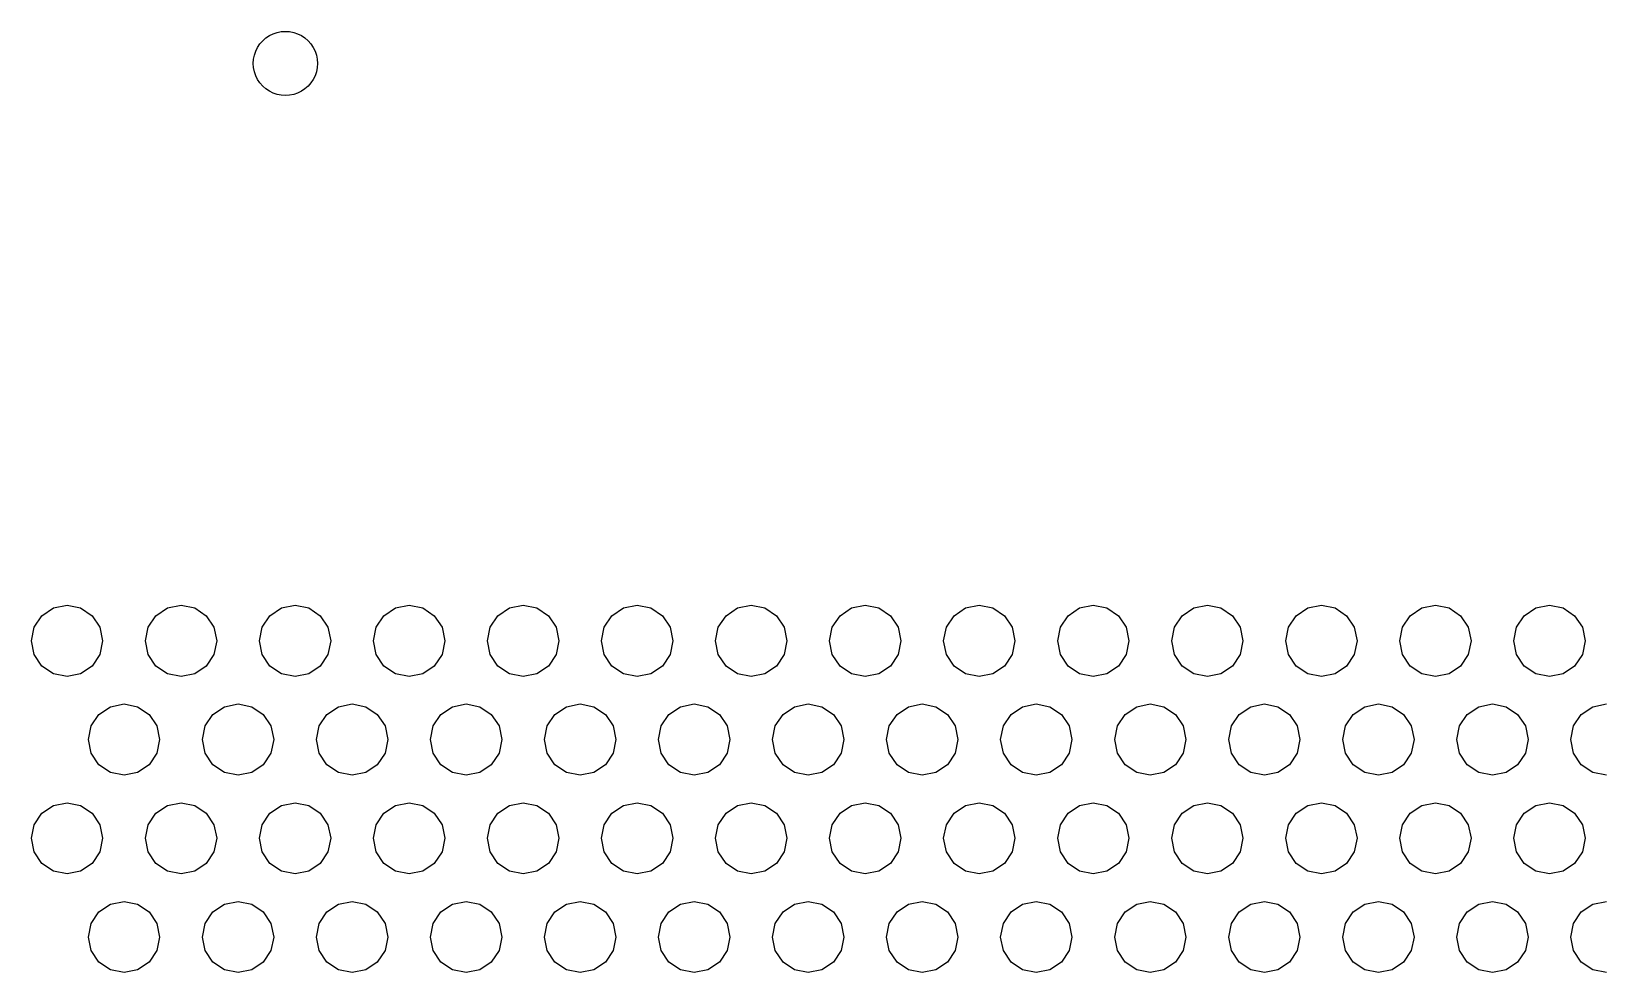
# Model space of a CAD drawing. Header units: metres. Extents: x 0 to 569, y 6 to 314.
# Drawn here: x 200 to 310, y 71.1 to 137.2 of the extents above; entities that cross this region are included whole.
import ezdxf

# ---------------------------------------------------------------- set-up
doc = ezdxf.new("R2010")
doc.units = ezdxf.units.M

msp = doc.modelspace()

# ---------------------------------------------------------------- linework, layer by layer
for p, q in [((216.035, 136.326), (216.229, 136.547)), ((216.229, 136.547), (216.45, 136.741)), ((216.45, 136.741), (216.695, 136.905)), ((216.695, 136.905), (216.959, 137.035)), ((216.959, 137.035), (217.238, 137.129)), ((217.238, 137.129), (217.526, 137.187)), ((217.526, 137.187), (217.82, 137.206)), ((217.82, 137.206), (218.114, 137.187)), ((218.114, 137.187), (218.402, 137.129)), ((218.402, 137.129), (218.681, 137.035)), ((218.681, 137.035), (218.945, 136.905)), ((218.945, 136.905), (219.19, 136.741)), ((219.19, 136.741), (219.411, 136.547)), ((219.411, 136.547), (219.605, 136.326)), ((215.589, 135.25), (215.647, 135.538)), ((215.647, 135.538), (215.741, 135.817)), ((215.741, 135.817), (215.871, 136.081)), ((215.871, 136.081), (216.035, 136.326)), ((219.605, 136.326), (219.769, 136.081)), ((219.769, 136.081), (219.899, 135.817)), ((219.899, 135.817), (219.993, 135.538)), ((219.993, 135.538), (220.051, 135.25)), ((215.57, 134.956), (215.589, 135.25)), ((215.589, 134.662), (215.57, 134.956)), ((215.647, 134.374), (215.589, 134.662)), ((215.741, 134.095), (215.647, 134.374)), ((219.993, 134.374), (219.899, 134.095)), ((220.051, 134.662), (219.993, 134.374)), ((220.051, 135.25), (220.07, 134.956)), ((220.07, 134.956), (220.051, 134.662)), ((215.871, 133.831), (215.741, 134.095)), ((216.035, 133.586), (215.871, 133.831)), ((216.229, 133.365), (216.035, 133.586)), ((216.45, 133.171), (216.229, 133.365)), ((216.695, 133.008), (216.45, 133.171)), ((219.19, 133.171), (218.945, 133.008)), ((219.411, 133.365), (219.19, 133.171)), ((219.605, 133.586), (219.411, 133.365)), ((219.769, 133.831), (219.605, 133.586)), ((219.899, 134.095), (219.769, 133.831)), ((216.959, 132.877), (216.695, 133.008)), ((217.238, 132.783), (216.959, 132.877)), ((217.526, 132.725), (217.238, 132.783)), ((217.82, 132.706), (217.526, 132.725)), ((218.114, 132.725), (217.82, 132.706)), ((218.402, 132.783), (218.114, 132.725)), ((218.681, 132.877), (218.402, 132.783)), ((218.945, 133.008), (218.681, 132.877)), ((201.543, 96.7353), (202.5, 96.9256)), ((202.5, 96.9256), (203.457, 96.7353)), ((209.543, 96.7353), (210.5, 96.9256)), ((210.5, 96.9256), (211.457, 96.7353)), ((217.543, 96.7353), (218.5, 96.9256)), ((218.5, 96.9256), (219.457, 96.7353)), ((225.543, 96.7353), (226.5, 96.9256)), ((226.5, 96.9256), (227.457, 96.7353)), ((233.543, 96.7353), (234.5, 96.9256)), ((234.5, 96.9256), (235.457, 96.7353)), ((241.543, 96.7353), (242.5, 96.9256)), ((242.5, 96.9256), (243.457, 96.7353)), ((249.543, 96.7353), (250.5, 96.9256)), ((250.5, 96.9256), (251.457, 96.7353)), ((257.543, 96.7353), (258.5, 96.9256)), ((258.5, 96.9256), (259.457, 96.7353)), ((265.543, 96.7353), (266.5, 96.9256)), ((266.5, 96.9256), (267.457, 96.7353)), ((273.543, 96.7353), (274.5, 96.9256)), ((274.5, 96.9256), (275.457, 96.7353)), ((281.543, 96.7353), (282.5, 96.9256)), ((282.5, 96.9256), (283.457, 96.7353)), ((289.543, 96.7353), (290.5, 96.9256)), ((290.5, 96.9256), (291.457, 96.7353)), ((297.543, 96.7353), (298.5, 96.9256)), ((298.5, 96.9256), (299.457, 96.7353)), ((305.543, 96.7353), (306.5, 96.9256)), ((306.5, 96.9256), (307.457, 96.7353)), ((200.19, 95.3823), (200.732, 96.1934)), ((200.732, 96.1934), (201.543, 96.7353)), ((203.457, 96.7353), (204.268, 96.1934)), ((204.268, 96.1934), (204.81, 95.3823)), ((208.19, 95.3823), (208.732, 96.1934)), ((208.732, 96.1934), (209.543, 96.7353)), ((211.457, 96.7353), (212.268, 96.1934)), ((212.268, 96.1934), (212.81, 95.3823)), ((216.19, 95.3823), (216.732, 96.1934)), ((216.732, 96.1934), (217.543, 96.7353)), ((219.457, 96.7353), (220.268, 96.1934)), ((220.268, 96.1934), (220.81, 95.3823)), ((224.19, 95.3823), (224.732, 96.1934)), ((224.732, 96.1934), (225.543, 96.7353)), ((227.457, 96.7353), (228.268, 96.1934)), ((228.268, 96.1934), (228.81, 95.3823)), ((232.19, 95.3823), (232.732, 96.1934)), ((232.732, 96.1934), (233.543, 96.7353)), ((235.457, 96.7353), (236.268, 96.1934)), ((236.268, 96.1934), (236.81, 95.3823)), ((240.19, 95.3823), (240.732, 96.1934)), ((240.732, 96.1934), (241.543, 96.7353)), ((243.457, 96.7353), (244.268, 96.1934)), ((244.268, 96.1934), (244.81, 95.3823)), ((248.19, 95.3823), (248.732, 96.1934)), ((248.732, 96.1934), (249.543, 96.7353)), ((251.457, 96.7353), (252.268, 96.1934)), ((252.268, 96.1934), (252.81, 95.3823)), ((256.19, 95.3823), (256.732, 96.1934)), ((256.732, 96.1934), (257.543, 96.7353)), ((259.457, 96.7353), (260.268, 96.1934)), ((260.268, 96.1934), (260.81, 95.3823)), ((264.19, 95.3823), (264.732, 96.1934)), ((264.732, 96.1934), (265.543, 96.7353)), ((267.457, 96.7353), (268.268, 96.1934)), ((268.268, 96.1934), (268.81, 95.3823)), ((272.19, 95.3823), (272.732, 96.1934)), ((272.732, 96.1934), (273.543, 96.7353)), ((275.457, 96.7353), (276.268, 96.1934)), ((276.268, 96.1934), (276.81, 95.3823)), ((280.19, 95.3823), (280.732, 96.1934)), ((280.732, 96.1934), (281.543, 96.7353)), ((283.457, 96.7353), (284.268, 96.1934)), ((284.268, 96.1934), (284.81, 95.3823)), ((288.19, 95.3823), (288.732, 96.1934)), ((288.732, 96.1934), (289.543, 96.7353)), ((291.457, 96.7353), (292.268, 96.1934)), ((292.268, 96.1934), (292.81, 95.3823)), ((296.19, 95.3823), (296.732, 96.1934)), ((296.732, 96.1934), (297.543, 96.7353)), ((299.457, 96.7353), (300.268, 96.1934)), ((300.268, 96.1934), (300.81, 95.3823)), ((304.19, 95.3823), (304.732, 96.1934)), ((304.732, 96.1934), (305.543, 96.7353)), ((307.457, 96.7353), (308.268, 96.1934)), ((308.268, 96.1934), (308.81, 95.3823)), ((200, 94.4256), (200.19, 95.3823)), ((204.81, 95.3823), (205, 94.4256)), ((208, 94.4256), (208.19, 95.3823)), ((212.81, 95.3823), (213, 94.4256)), ((216, 94.4256), (216.19, 95.3823)), ((220.81, 95.3823), (221, 94.4256)), ((224, 94.4256), (224.19, 95.3823)), ((228.81, 95.3823), (229, 94.4256)), ((232, 94.4256), (232.19, 95.3823)), ((236.81, 95.3823), (237, 94.4256)), ((240, 94.4256), (240.19, 95.3823)), ((244.81, 95.3823), (245, 94.4256)), ((248, 94.4256), (248.19, 95.3823)), ((252.81, 95.3823), (253, 94.4256)), ((256, 94.4256), (256.19, 95.3823)), ((260.81, 95.3823), (261, 94.4256)), ((264, 94.4256), (264.19, 95.3823)), ((268.81, 95.3823), (269, 94.4256)), ((272, 94.4256), (272.19, 95.3823)), ((276.81, 95.3823), (277, 94.4256)), ((280, 94.4256), (280.19, 95.3823)), ((284.81, 95.3823), (285, 94.4256)), ((288, 94.4256), (288.19, 95.3823)), ((292.81, 95.3823), (293, 94.4256)), ((296, 94.4256), (296.19, 95.3823)), ((300.81, 95.3823), (301, 94.4256)), ((304, 94.4256), (304.19, 95.3823)), ((308.81, 95.3823), (309, 94.4256)), ((200.19, 93.4689), (200, 94.4256)), ((205, 94.4256), (204.81, 93.4689)), ((208.19, 93.4689), (208, 94.4256)), ((213, 94.4256), (212.81, 93.4689)), ((216.19, 93.4689), (216, 94.4256)), ((221, 94.4256), (220.81, 93.4689)), ((224.19, 93.4689), (224, 94.4256)), ((229, 94.4256), (228.81, 93.4689)), ((232.19, 93.4689), (232, 94.4256)), ((237, 94.4256), (236.81, 93.4689)), ((240.19, 93.4689), (240, 94.4256)), ((245, 94.4256), (244.81, 93.4689)), ((248.19, 93.4689), (248, 94.4256)), ((253, 94.4256), (252.81, 93.4689)), ((256.19, 93.4689), (256, 94.4256)), ((261, 94.4256), (260.81, 93.4689)), ((264.19, 93.4689), (264, 94.4256)), ((269, 94.4256), (268.81, 93.4689)), ((272.19, 93.4689), (272, 94.4256)), ((277, 94.4256), (276.81, 93.4689)), ((280.19, 93.4689), (280, 94.4256)), ((285, 94.4256), (284.81, 93.4689)), ((288.19, 93.4689), (288, 94.4256)), ((293, 94.4256), (292.81, 93.4689)), ((296.19, 93.4689), (296, 94.4256)), ((301, 94.4256), (300.81, 93.4689)), ((304.19, 93.4689), (304, 94.4256)), ((309, 94.4256), (308.81, 93.4689)), ((200.732, 92.6579), (200.19, 93.4689)), ((201.543, 92.1159), (200.732, 92.6579)), ((204.268, 92.6579), (203.457, 92.1159)), ((204.81, 93.4689), (204.268, 92.6579)), ((208.732, 92.6579), (208.19, 93.4689)), ((209.543, 92.1159), (208.732, 92.6579)), ((212.268, 92.6579), (211.457, 92.1159)), ((212.81, 93.4689), (212.268, 92.6579)), ((216.732, 92.6579), (216.19, 93.4689)), ((217.543, 92.1159), (216.732, 92.6579)), ((220.268, 92.6579), (219.457, 92.1159)), ((220.81, 93.4689), (220.268, 92.6579)), ((224.732, 92.6579), (224.19, 93.4689)), ((225.543, 92.1159), (224.732, 92.6579)), ((228.268, 92.6579), (227.457, 92.1159)), ((228.81, 93.4689), (228.268, 92.6579)), ((232.732, 92.6579), (232.19, 93.4689)), ((233.543, 92.1159), (232.732, 92.6579)), ((236.268, 92.6579), (235.457, 92.1159)), ((236.81, 93.4689), (236.268, 92.6579)), ((240.732, 92.6579), (240.19, 93.4689)), ((241.543, 92.1159), (240.732, 92.6579)), ((244.268, 92.6579), (243.457, 92.1159)), ((244.81, 93.4689), (244.268, 92.6579)), ((248.732, 92.6579), (248.19, 93.4689)), ((249.543, 92.1159), (248.732, 92.6579)), ((252.268, 92.6579), (251.457, 92.1159)), ((252.81, 93.4689), (252.268, 92.6579)), ((256.732, 92.6579), (256.19, 93.4689)), ((257.543, 92.1159), (256.732, 92.6579)), ((260.268, 92.6579), (259.457, 92.1159)), ((260.81, 93.4689), (260.268, 92.6579)), ((264.732, 92.6579), (264.19, 93.4689)), ((265.543, 92.1159), (264.732, 92.6579)), ((268.268, 92.6579), (267.457, 92.1159)), ((268.81, 93.4689), (268.268, 92.6579)), ((272.732, 92.6579), (272.19, 93.4689)), ((273.543, 92.1159), (272.732, 92.6579)), ((276.268, 92.6579), (275.457, 92.1159)), ((276.81, 93.4689), (276.268, 92.6579)), ((280.732, 92.6579), (280.19, 93.4689)), ((281.543, 92.1159), (280.732, 92.6579)), ((284.268, 92.6579), (283.457, 92.1159)), ((284.81, 93.4689), (284.268, 92.6579)), ((288.732, 92.6579), (288.19, 93.4689)), ((289.543, 92.1159), (288.732, 92.6579)), ((292.268, 92.6579), (291.457, 92.1159)), ((292.81, 93.4689), (292.268, 92.6579)), ((296.732, 92.6579), (296.19, 93.4689)), ((297.543, 92.1159), (296.732, 92.6579)), ((300.268, 92.6579), (299.457, 92.1159)), ((300.81, 93.4689), (300.268, 92.6579)), ((304.732, 92.6579), (304.19, 93.4689)), ((305.543, 92.1159), (304.732, 92.6579)), ((308.268, 92.6579), (307.457, 92.1159)), ((308.81, 93.4689), (308.268, 92.6579)), ((202.5, 91.9256), (201.543, 92.1159)), ((203.457, 92.1159), (202.5, 91.9256)), ((210.5, 91.9256), (209.543, 92.1159)), ((211.457, 92.1159), (210.5, 91.9256)), ((218.5, 91.9256), (217.543, 92.1159)), ((219.457, 92.1159), (218.5, 91.9256)), ((226.5, 91.9256), (225.543, 92.1159)), ((227.457, 92.1159), (226.5, 91.9256)), ((234.5, 91.9256), (233.543, 92.1159)), ((235.457, 92.1159), (234.5, 91.9256)), ((242.5, 91.9256), (241.543, 92.1159)), ((243.457, 92.1159), (242.5, 91.9256)), ((250.5, 91.9256), (249.543, 92.1159)), ((251.457, 92.1159), (250.5, 91.9256)), ((258.5, 91.9256), (257.543, 92.1159)), ((259.457, 92.1159), (258.5, 91.9256)), ((266.5, 91.9256), (265.543, 92.1159)), ((267.457, 92.1159), (266.5, 91.9256)), ((274.5, 91.9256), (273.543, 92.1159)), ((275.457, 92.1159), (274.5, 91.9256)), ((282.5, 91.9256), (281.543, 92.1159)), ((283.457, 92.1159), (282.5, 91.9256)), ((290.5, 91.9256), (289.543, 92.1159)), ((291.457, 92.1159), (290.5, 91.9256)), ((298.5, 91.9256), (297.543, 92.1159)), ((299.457, 92.1159), (298.5, 91.9256)), ((306.5, 91.9256), (305.543, 92.1159)), ((307.457, 92.1159), (306.5, 91.9256)), ((204.19, 88.4541), (204.732, 89.2652)), ((204.732, 89.2652), (205.543, 89.8071)), ((205.543, 89.8071), (206.5, 89.9974)), ((206.5, 89.9974), (207.457, 89.8071)), ((207.457, 89.8071), (208.268, 89.2652)), ((208.268, 89.2652), (208.81, 88.4541)), ((212.19, 88.4541), (212.732, 89.2652)), ((212.732, 89.2652), (213.543, 89.8071)), ((213.543, 89.8071), (214.5, 89.9974)), ((214.5, 89.9974), (215.457, 89.8071)), ((215.457, 89.8071), (216.268, 89.2652)), ((216.268, 89.2652), (216.81, 88.4541)), ((220.19, 88.4541), (220.732, 89.2652)), ((220.732, 89.2652), (221.543, 89.8071)), ((221.543, 89.8071), (222.5, 89.9974)), ((222.5, 89.9974), (223.457, 89.8071)), ((223.457, 89.8071), (224.268, 89.2652)), ((224.268, 89.2652), (224.81, 88.4541)), ((228.19, 88.4541), (228.732, 89.2652)), ((228.732, 89.2652), (229.543, 89.8071)), ((229.543, 89.8071), (230.5, 89.9974)), ((230.5, 89.9974), (231.457, 89.8071)), ((231.457, 89.8071), (232.268, 89.2652)), ((232.268, 89.2652), (232.81, 88.4541)), ((236.19, 88.4541), (236.732, 89.2652)), ((236.732, 89.2652), (237.543, 89.8071)), ((237.543, 89.8071), (238.5, 89.9974)), ((238.5, 89.9974), (239.457, 89.8071)), ((239.457, 89.8071), (240.268, 89.2652)), ((240.268, 89.2652), (240.81, 88.4541)), ((244.19, 88.4541), (244.732, 89.2652)), ((244.732, 89.2652), (245.543, 89.8071)), ((245.543, 89.8071), (246.5, 89.9974)), ((246.5, 89.9974), (247.457, 89.8071)), ((247.457, 89.8071), (248.268, 89.2652)), ((248.268, 89.2652), (248.81, 88.4541)), ((252.19, 88.4541), (252.732, 89.2652)), ((252.732, 89.2652), (253.543, 89.8071)), ((253.543, 89.8071), (254.5, 89.9974)), ((254.5, 89.9974), (255.457, 89.8071)), ((255.457, 89.8071), (256.268, 89.2652)), ((256.268, 89.2652), (256.81, 88.4541)), ((260.19, 88.4541), (260.732, 89.2652)), ((260.732, 89.2652), (261.543, 89.8071)), ((261.543, 89.8071), (262.5, 89.9974)), ((262.5, 89.9974), (263.457, 89.8071)), ((263.457, 89.8071), (264.268, 89.2652)), ((264.268, 89.2652), (264.81, 88.4541)), ((268.19, 88.4541), (268.732, 89.2652)), ((268.732, 89.2652), (269.543, 89.8071)), ((269.543, 89.8071), (270.5, 89.9974)), ((270.5, 89.9974), (271.457, 89.8071)), ((271.457, 89.8071), (272.268, 89.2652)), ((272.268, 89.2652), (272.81, 88.4541)), ((276.19, 88.4541), (276.732, 89.2652)), ((276.732, 89.2652), (277.543, 89.8071)), ((277.543, 89.8071), (278.5, 89.9974)), ((278.5, 89.9974), (279.457, 89.8071)), ((279.457, 89.8071), (280.268, 89.2652)), ((280.268, 89.2652), (280.81, 88.4541)), ((284.19, 88.4541), (284.732, 89.2652)), ((284.732, 89.2652), (285.543, 89.8071)), ((285.543, 89.8071), (286.5, 89.9974)), ((286.5, 89.9974), (287.457, 89.8071)), ((287.457, 89.8071), (288.268, 89.2652)), ((288.268, 89.2652), (288.81, 88.4541)), ((292.19, 88.4541), (292.732, 89.2652)), ((292.732, 89.2652), (293.543, 89.8071)), ((293.543, 89.8071), (294.5, 89.9974)), ((294.5, 89.9974), (295.457, 89.8071)), ((295.457, 89.8071), (296.268, 89.2652)), ((296.268, 89.2652), (296.81, 88.4541)), ((300.19, 88.4541), (300.732, 89.2652)), ((300.732, 89.2652), (301.543, 89.8071)), ((301.543, 89.8071), (302.5, 89.9974)), ((302.5, 89.9974), (303.457, 89.8071)), ((303.457, 89.8071), (304.268, 89.2652)), ((304.268, 89.2652), (304.81, 88.4541)), ((308.19, 88.4541), (308.732, 89.2652)), ((308.732, 89.2652), (309.543, 89.8071)), ((309.543, 89.8071), (310.5, 89.9974)), ((204, 87.4974), (204.19, 88.4541)), ((208.81, 88.4541), (209, 87.4974)), ((212, 87.4974), (212.19, 88.4541)), ((216.81, 88.4541), (217, 87.4974)), ((220, 87.4974), (220.19, 88.4541)), ((224.81, 88.4541), (225, 87.4974)), ((228, 87.4974), (228.19, 88.4541)), ((232.81, 88.4541), (233, 87.4974)), ((236, 87.4974), (236.19, 88.4541)), ((240.81, 88.4541), (241, 87.4974)), ((244, 87.4974), (244.19, 88.4541)), ((248.81, 88.4541), (249, 87.4974)), ((252, 87.4974), (252.19, 88.4541)), ((256.81, 88.4541), (257, 87.4974)), ((260, 87.4974), (260.19, 88.4541)), ((264.81, 88.4541), (265, 87.4974)), ((268, 87.4974), (268.19, 88.4541)), ((272.81, 88.4541), (273, 87.4974)), ((276, 87.4974), (276.19, 88.4541)), ((280.81, 88.4541), (281, 87.4974)), ((284, 87.4974), (284.19, 88.4541)), ((288.81, 88.4541), (289, 87.4974)), ((292, 87.4974), (292.19, 88.4541)), ((296.81, 88.4541), (297, 87.4974)), ((300, 87.4974), (300.19, 88.4541)), ((304.81, 88.4541), (305, 87.4974)), ((308, 87.4974), (308.19, 88.4541)), ((204.19, 86.5407), (204, 87.4974)), ((209, 87.4974), (208.81, 86.5407)), ((212.19, 86.5407), (212, 87.4974)), ((217, 87.4974), (216.81, 86.5407)), ((220.19, 86.5407), (220, 87.4974)), ((225, 87.4974), (224.81, 86.5407)), ((228.19, 86.5407), (228, 87.4974)), ((233, 87.4974), (232.81, 86.5407)), ((236.19, 86.5407), (236, 87.4974)), ((241, 87.4974), (240.81, 86.5407)), ((244.19, 86.5407), (244, 87.4974)), ((249, 87.4974), (248.81, 86.5407)), ((252.19, 86.5407), (252, 87.4974)), ((257, 87.4974), (256.81, 86.5407)), ((260.19, 86.5407), (260, 87.4974)), ((265, 87.4974), (264.81, 86.5407)), ((268.19, 86.5407), (268, 87.4974)), ((273, 87.4974), (272.81, 86.5407)), ((276.19, 86.5407), (276, 87.4974)), ((281, 87.4974), (280.81, 86.5407)), ((284.19, 86.5407), (284, 87.4974)), ((289, 87.4974), (288.81, 86.5407)), ((292.19, 86.5407), (292, 87.4974)), ((297, 87.4974), (296.81, 86.5407)), ((300.19, 86.5407), (300, 87.4974)), ((305, 87.4974), (304.81, 86.5407)), ((308.19, 86.5407), (308, 87.4974)), ((204.732, 85.7296), (204.19, 86.5407)), ((208.81, 86.5407), (208.268, 85.7296)), ((212.732, 85.7296), (212.19, 86.5407)), ((216.81, 86.5407), (216.268, 85.7296)), ((220.732, 85.7296), (220.19, 86.5407)), ((224.81, 86.5407), (224.268, 85.7296)), ((228.732, 85.7296), (228.19, 86.5407)), ((232.81, 86.5407), (232.268, 85.7296)), ((236.732, 85.7296), (236.19, 86.5407)), ((240.81, 86.5407), (240.268, 85.7296)), ((244.732, 85.7296), (244.19, 86.5407)), ((248.81, 86.5407), (248.268, 85.7296)), ((252.732, 85.7296), (252.19, 86.5407)), ((256.81, 86.5407), (256.268, 85.7296)), ((260.732, 85.7296), (260.19, 86.5407)), ((264.81, 86.5407), (264.268, 85.7296)), ((268.732, 85.7296), (268.19, 86.5407)), ((272.81, 86.5407), (272.268, 85.7296)), ((276.732, 85.7296), (276.19, 86.5407)), ((280.81, 86.5407), (280.268, 85.7296)), ((284.732, 85.7296), (284.19, 86.5407)), ((288.81, 86.5407), (288.268, 85.7296)), ((292.732, 85.7296), (292.19, 86.5407)), ((296.81, 86.5407), (296.268, 85.7296)), ((300.732, 85.7296), (300.19, 86.5407)), ((304.81, 86.5407), (304.268, 85.7296)), ((308.732, 85.7296), (308.19, 86.5407)), ((205.543, 85.1877), (204.732, 85.7296)), ((206.5, 84.9974), (205.543, 85.1877)), ((207.457, 85.1877), (206.5, 84.9974)), ((208.268, 85.7296), (207.457, 85.1877)), ((213.543, 85.1877), (212.732, 85.7296)), ((214.5, 84.9974), (213.543, 85.1877)), ((215.457, 85.1877), (214.5, 84.9974)), ((216.268, 85.7296), (215.457, 85.1877)), ((221.543, 85.1877), (220.732, 85.7296)), ((222.5, 84.9974), (221.543, 85.1877)), ((223.457, 85.1877), (222.5, 84.9974)), ((224.268, 85.7296), (223.457, 85.1877)), ((229.543, 85.1877), (228.732, 85.7296)), ((230.5, 84.9974), (229.543, 85.1877)), ((231.457, 85.1877), (230.5, 84.9974)), ((232.268, 85.7296), (231.457, 85.1877)), ((237.543, 85.1877), (236.732, 85.7296)), ((238.5, 84.9974), (237.543, 85.1877)), ((239.457, 85.1877), (238.5, 84.9974)), ((240.268, 85.7296), (239.457, 85.1877)), ((245.543, 85.1877), (244.732, 85.7296)), ((246.5, 84.9974), (245.543, 85.1877)), ((247.457, 85.1877), (246.5, 84.9974)), ((248.268, 85.7296), (247.457, 85.1877)), ((253.543, 85.1877), (252.732, 85.7296)), ((254.5, 84.9974), (253.543, 85.1877)), ((255.457, 85.1877), (254.5, 84.9974)), ((256.268, 85.7296), (255.457, 85.1877)), ((261.543, 85.1877), (260.732, 85.7296)), ((262.5, 84.9974), (261.543, 85.1877)), ((263.457, 85.1877), (262.5, 84.9974)), ((264.268, 85.7296), (263.457, 85.1877)), ((269.543, 85.1877), (268.732, 85.7296)), ((270.5, 84.9974), (269.543, 85.1877)), ((271.457, 85.1877), (270.5, 84.9974)), ((272.268, 85.7296), (271.457, 85.1877)), ((277.543, 85.1877), (276.732, 85.7296)), ((278.5, 84.9974), (277.543, 85.1877)), ((279.457, 85.1877), (278.5, 84.9974)), ((280.268, 85.7296), (279.457, 85.1877)), ((285.543, 85.1877), (284.732, 85.7296)), ((286.5, 84.9974), (285.543, 85.1877)), ((287.457, 85.1877), (286.5, 84.9974)), ((288.268, 85.7296), (287.457, 85.1877)), ((293.543, 85.1877), (292.732, 85.7296)), ((294.5, 84.9974), (293.543, 85.1877)), ((295.457, 85.1877), (294.5, 84.9974)), ((296.268, 85.7296), (295.457, 85.1877)), ((301.543, 85.1877), (300.732, 85.7296)), ((302.5, 84.9974), (301.543, 85.1877)), ((303.457, 85.1877), (302.5, 84.9974)), ((304.268, 85.7296), (303.457, 85.1877)), ((309.543, 85.1877), (308.732, 85.7296)), ((310.5, 84.9974), (309.543, 85.1877)), ((200.732, 82.337), (201.543, 82.8789)), ((201.543, 82.8789), (202.5, 83.0692)), ((202.5, 83.0692), (203.457, 82.8789)), ((203.457, 82.8789), (204.268, 82.337)), ((208.732, 82.337), (209.543, 82.8789)), ((209.543, 82.8789), (210.5, 83.0692)), ((210.5, 83.0692), (211.457, 82.8789)), ((211.457, 82.8789), (212.268, 82.337)), ((216.732, 82.337), (217.543, 82.8789)), ((217.543, 82.8789), (218.5, 83.0692)), ((218.5, 83.0692), (219.457, 82.8789)), ((219.457, 82.8789), (220.268, 82.337)), ((224.732, 82.337), (225.543, 82.8789)), ((225.543, 82.8789), (226.5, 83.0692)), ((226.5, 83.0692), (227.457, 82.8789)), ((227.457, 82.8789), (228.268, 82.337)), ((232.732, 82.337), (233.543, 82.8789)), ((233.543, 82.8789), (234.5, 83.0692)), ((234.5, 83.0692), (235.457, 82.8789)), ((235.457, 82.8789), (236.268, 82.337)), ((240.732, 82.337), (241.543, 82.8789)), ((241.543, 82.8789), (242.5, 83.0692)), ((242.5, 83.0692), (243.457, 82.8789)), ((243.457, 82.8789), (244.268, 82.337)), ((248.732, 82.337), (249.543, 82.8789)), ((249.543, 82.8789), (250.5, 83.0692)), ((250.5, 83.0692), (251.457, 82.8789)), ((251.457, 82.8789), (252.268, 82.337)), ((256.732, 82.337), (257.543, 82.8789)), ((257.543, 82.8789), (258.5, 83.0692)), ((258.5, 83.0692), (259.457, 82.8789)), ((259.457, 82.8789), (260.268, 82.337)), ((264.732, 82.337), (265.543, 82.8789)), ((265.543, 82.8789), (266.5, 83.0692)), ((266.5, 83.0692), (267.457, 82.8789)), ((267.457, 82.8789), (268.268, 82.337)), ((272.732, 82.337), (273.543, 82.8789)), ((273.543, 82.8789), (274.5, 83.0692)), ((274.5, 83.0692), (275.457, 82.8789)), ((275.457, 82.8789), (276.268, 82.337)), ((280.732, 82.337), (281.543, 82.8789)), ((281.543, 82.8789), (282.5, 83.0692)), ((282.5, 83.0692), (283.457, 82.8789)), ((283.457, 82.8789), (284.268, 82.337)), ((288.732, 82.337), (289.543, 82.8789)), ((289.543, 82.8789), (290.5, 83.0692)), ((290.5, 83.0692), (291.457, 82.8789)), ((291.457, 82.8789), (292.268, 82.337)), ((296.732, 82.337), (297.543, 82.8789)), ((297.543, 82.8789), (298.5, 83.0692)), ((298.5, 83.0692), (299.457, 82.8789)), ((299.457, 82.8789), (300.268, 82.337)), ((304.732, 82.337), (305.543, 82.8789)), ((305.543, 82.8789), (306.5, 83.0692)), ((306.5, 83.0692), (307.457, 82.8789)), ((307.457, 82.8789), (308.268, 82.337)), ((200, 80.5692), (200.19, 81.5259)), ((200.19, 81.5259), (200.732, 82.337)), ((204.268, 82.337), (204.81, 81.5259)), ((204.81, 81.5259), (205, 80.5692)), ((208, 80.5692), (208.19, 81.5259)), ((208.19, 81.5259), (208.732, 82.337)), ((212.268, 82.337), (212.81, 81.5259)), ((212.81, 81.5259), (213, 80.5692)), ((216, 80.5692), (216.19, 81.5259)), ((216.19, 81.5259), (216.732, 82.337)), ((220.268, 82.337), (220.81, 81.5259)), ((220.81, 81.5259), (221, 80.5692)), ((224, 80.5692), (224.19, 81.5259)), ((224.19, 81.5259), (224.732, 82.337)), ((228.268, 82.337), (228.81, 81.5259)), ((228.81, 81.5259), (229, 80.5692)), ((232, 80.5692), (232.19, 81.5259)), ((232.19, 81.5259), (232.732, 82.337)), ((236.268, 82.337), (236.81, 81.5259)), ((236.81, 81.5259), (237, 80.5692)), ((240, 80.5692), (240.19, 81.5259)), ((240.19, 81.5259), (240.732, 82.337)), ((244.268, 82.337), (244.81, 81.5259)), ((244.81, 81.5259), (245, 80.5692)), ((248, 80.5692), (248.19, 81.5259)), ((248.19, 81.5259), (248.732, 82.337)), ((252.268, 82.337), (252.81, 81.5259)), ((252.81, 81.5259), (253, 80.5692)), ((256, 80.5692), (256.19, 81.5259)), ((256.19, 81.5259), (256.732, 82.337)), ((260.268, 82.337), (260.81, 81.5259)), ((260.81, 81.5259), (261, 80.5692)), ((264, 80.5692), (264.19, 81.5259)), ((264.19, 81.5259), (264.732, 82.337)), ((268.268, 82.337), (268.81, 81.5259)), ((268.81, 81.5259), (269, 80.5692)), ((272, 80.5692), (272.19, 81.5259)), ((272.19, 81.5259), (272.732, 82.337)), ((276.268, 82.337), (276.81, 81.5259)), ((276.81, 81.5259), (277, 80.5692)), ((280, 80.5692), (280.19, 81.5259)), ((280.19, 81.5259), (280.732, 82.337)), ((284.268, 82.337), (284.81, 81.5259)), ((284.81, 81.5259), (285, 80.5692)), ((288, 80.5692), (288.19, 81.5259)), ((288.19, 81.5259), (288.732, 82.337)), ((292.268, 82.337), (292.81, 81.5259)), ((292.81, 81.5259), (293, 80.5692)), ((296, 80.5692), (296.19, 81.5259)), ((296.19, 81.5259), (296.732, 82.337)), ((300.268, 82.337), (300.81, 81.5259)), ((300.81, 81.5259), (301, 80.5692)), ((304, 80.5692), (304.19, 81.5259)), ((304.19, 81.5259), (304.732, 82.337)), ((308.268, 82.337), (308.81, 81.5259)), ((308.81, 81.5259), (309, 80.5692)), ((200.19, 79.6125), (200, 80.5692)), ((205, 80.5692), (204.81, 79.6125)), ((208.19, 79.6125), (208, 80.5692)), ((213, 80.5692), (212.81, 79.6125)), ((216.19, 79.6125), (216, 80.5692)), ((221, 80.5692), (220.81, 79.6125)), ((224.19, 79.6125), (224, 80.5692)), ((229, 80.5692), (228.81, 79.6125)), ((232.19, 79.6125), (232, 80.5692)), ((237, 80.5692), (236.81, 79.6125)), ((240.19, 79.6125), (240, 80.5692)), ((245, 80.5692), (244.81, 79.6125)), ((248.19, 79.6125), (248, 80.5692)), ((253, 80.5692), (252.81, 79.6125)), ((256.19, 79.6125), (256, 80.5692)), ((261, 80.5692), (260.81, 79.6125)), ((264.19, 79.6125), (264, 80.5692)), ((269, 80.5692), (268.81, 79.6125)), ((272.19, 79.6125), (272, 80.5692)), ((277, 80.5692), (276.81, 79.6125)), ((280.19, 79.6125), (280, 80.5692)), ((285, 80.5692), (284.81, 79.6125)), ((288.19, 79.6125), (288, 80.5692)), ((293, 80.5692), (292.81, 79.6125)), ((296.19, 79.6125), (296, 80.5692)), ((301, 80.5692), (300.81, 79.6125)), ((304.19, 79.6125), (304, 80.5692)), ((309, 80.5692), (308.81, 79.6125)), ((200.732, 78.8014), (200.19, 79.6125)), ((204.81, 79.6125), (204.268, 78.8014)), ((208.732, 78.8014), (208.19, 79.6125)), ((212.81, 79.6125), (212.268, 78.8014)), ((216.732, 78.8014), (216.19, 79.6125)), ((220.81, 79.6125), (220.268, 78.8014)), ((224.732, 78.8014), (224.19, 79.6125)), ((228.81, 79.6125), (228.268, 78.8014)), ((232.732, 78.8014), (232.19, 79.6125)), ((236.81, 79.6125), (236.268, 78.8014)), ((240.732, 78.8014), (240.19, 79.6125)), ((244.81, 79.6125), (244.268, 78.8014)), ((248.732, 78.8014), (248.19, 79.6125)), ((252.81, 79.6125), (252.268, 78.8014)), ((256.732, 78.8014), (256.19, 79.6125)), ((260.81, 79.6125), (260.268, 78.8014)), ((264.732, 78.8014), (264.19, 79.6125)), ((268.81, 79.6125), (268.268, 78.8014)), ((272.732, 78.8014), (272.19, 79.6125)), ((276.81, 79.6125), (276.268, 78.8014)), ((280.732, 78.8014), (280.19, 79.6125)), ((284.81, 79.6125), (284.268, 78.8014)), ((288.732, 78.8014), (288.19, 79.6125)), ((292.81, 79.6125), (292.268, 78.8014)), ((296.732, 78.8014), (296.19, 79.6125)), ((300.81, 79.6125), (300.268, 78.8014)), ((304.732, 78.8014), (304.19, 79.6125)), ((308.81, 79.6125), (308.268, 78.8014)), ((201.543, 78.2595), (200.732, 78.8014)), ((202.5, 78.0692), (201.543, 78.2595)), ((203.457, 78.2595), (202.5, 78.0692)), ((204.268, 78.8014), (203.457, 78.2595)), ((209.543, 78.2595), (208.732, 78.8014)), ((210.5, 78.0692), (209.543, 78.2595)), ((211.457, 78.2595), (210.5, 78.0692)), ((212.268, 78.8014), (211.457, 78.2595)), ((217.543, 78.2595), (216.732, 78.8014)), ((218.5, 78.0692), (217.543, 78.2595)), ((219.457, 78.2595), (218.5, 78.0692)), ((220.268, 78.8014), (219.457, 78.2595)), ((225.543, 78.2595), (224.732, 78.8014)), ((226.5, 78.0692), (225.543, 78.2595)), ((227.457, 78.2595), (226.5, 78.0692)), ((228.268, 78.8014), (227.457, 78.2595)), ((233.543, 78.2595), (232.732, 78.8014)), ((234.5, 78.0692), (233.543, 78.2595)), ((235.457, 78.2595), (234.5, 78.0692)), ((236.268, 78.8014), (235.457, 78.2595)), ((241.543, 78.2595), (240.732, 78.8014)), ((242.5, 78.0692), (241.543, 78.2595)), ((243.457, 78.2595), (242.5, 78.0692)), ((244.268, 78.8014), (243.457, 78.2595)), ((249.543, 78.2595), (248.732, 78.8014)), ((250.5, 78.0692), (249.543, 78.2595)), ((251.457, 78.2595), (250.5, 78.0692)), ((252.268, 78.8014), (251.457, 78.2595)), ((257.543, 78.2595), (256.732, 78.8014)), ((258.5, 78.0692), (257.543, 78.2595)), ((259.457, 78.2595), (258.5, 78.0692)), ((260.268, 78.8014), (259.457, 78.2595)), ((265.543, 78.2595), (264.732, 78.8014)), ((266.5, 78.0692), (265.543, 78.2595)), ((267.457, 78.2595), (266.5, 78.0692)), ((268.268, 78.8014), (267.457, 78.2595)), ((273.543, 78.2595), (272.732, 78.8014)), ((274.5, 78.0692), (273.543, 78.2595)), ((275.457, 78.2595), (274.5, 78.0692)), ((276.268, 78.8014), (275.457, 78.2595)), ((281.543, 78.2595), (280.732, 78.8014)), ((282.5, 78.0692), (281.543, 78.2595)), ((283.457, 78.2595), (282.5, 78.0692)), ((284.268, 78.8014), (283.457, 78.2595)), ((289.543, 78.2595), (288.732, 78.8014)), ((290.5, 78.0692), (289.543, 78.2595)), ((291.457, 78.2595), (290.5, 78.0692)), ((292.268, 78.8014), (291.457, 78.2595)), ((297.543, 78.2595), (296.732, 78.8014)), ((298.5, 78.0692), (297.543, 78.2595)), ((299.457, 78.2595), (298.5, 78.0692)), ((300.268, 78.8014), (299.457, 78.2595)), ((305.543, 78.2595), (304.732, 78.8014)), ((306.5, 78.0692), (305.543, 78.2595)), ((307.457, 78.2595), (306.5, 78.0692)), ((308.268, 78.8014), (307.457, 78.2595)), ((204.732, 75.4088), (205.543, 75.9507)), ((205.543, 75.9507), (206.5, 76.141)), ((206.5, 76.141), (207.457, 75.9507)), ((207.457, 75.9507), (208.268, 75.4088)), ((212.732, 75.4088), (213.543, 75.9507)), ((213.543, 75.9507), (214.5, 76.141)), ((214.5, 76.141), (215.457, 75.9507)), ((215.457, 75.9507), (216.268, 75.4088)), ((220.732, 75.4088), (221.543, 75.9507)), ((221.543, 75.9507), (222.5, 76.141)), ((222.5, 76.141), (223.457, 75.9507)), ((223.457, 75.9507), (224.268, 75.4088)), ((228.732, 75.4088), (229.543, 75.9507)), ((229.543, 75.9507), (230.5, 76.141)), ((230.5, 76.141), (231.457, 75.9507)), ((231.457, 75.9507), (232.268, 75.4088)), ((236.732, 75.4088), (237.543, 75.9507)), ((237.543, 75.9507), (238.5, 76.141)), ((238.5, 76.141), (239.457, 75.9507)), ((239.457, 75.9507), (240.268, 75.4088)), ((244.732, 75.4088), (245.543, 75.9507)), ((245.543, 75.9507), (246.5, 76.141)), ((246.5, 76.141), (247.457, 75.9507)), ((247.457, 75.9507), (248.268, 75.4088)), ((252.732, 75.4088), (253.543, 75.9507)), ((253.543, 75.9507), (254.5, 76.141)), ((254.5, 76.141), (255.457, 75.9507)), ((255.457, 75.9507), (256.268, 75.4088)), ((260.732, 75.4088), (261.543, 75.9507)), ((261.543, 75.9507), (262.5, 76.141)), ((262.5, 76.141), (263.457, 75.9507)), ((263.457, 75.9507), (264.268, 75.4088)), ((268.732, 75.4088), (269.543, 75.9507)), ((269.543, 75.9507), (270.5, 76.141)), ((270.5, 76.141), (271.457, 75.9507)), ((271.457, 75.9507), (272.268, 75.4088)), ((276.732, 75.4088), (277.543, 75.9507)), ((277.543, 75.9507), (278.5, 76.141)), ((278.5, 76.141), (279.457, 75.9507)), ((279.457, 75.9507), (280.268, 75.4088)), ((284.732, 75.4088), (285.543, 75.9507)), ((285.543, 75.9507), (286.5, 76.141)), ((286.5, 76.141), (287.457, 75.9507)), ((287.457, 75.9507), (288.268, 75.4088)), ((292.732, 75.4088), (293.543, 75.9507)), ((293.543, 75.9507), (294.5, 76.141)), ((294.5, 76.141), (295.457, 75.9507)), ((295.457, 75.9507), (296.268, 75.4088)), ((300.732, 75.4088), (301.543, 75.9507)), ((301.543, 75.9507), (302.5, 76.141)), ((302.5, 76.141), (303.457, 75.9507)), ((303.457, 75.9507), (304.268, 75.4088)), ((308.732, 75.4088), (309.543, 75.9507)), ((309.543, 75.9507), (310.5, 76.141)), ((204.19, 74.5977), (204.732, 75.4088)), ((208.268, 75.4088), (208.81, 74.5977)), ((212.19, 74.5977), (212.732, 75.4088)), ((216.268, 75.4088), (216.81, 74.5977)), ((220.19, 74.5977), (220.732, 75.4088)), ((224.268, 75.4088), (224.81, 74.5977)), ((228.19, 74.5977), (228.732, 75.4088)), ((232.268, 75.4088), (232.81, 74.5977)), ((236.19, 74.5977), (236.732, 75.4088)), ((240.268, 75.4088), (240.81, 74.5977)), ((244.19, 74.5977), (244.732, 75.4088)), ((248.268, 75.4088), (248.81, 74.5977)), ((252.19, 74.5977), (252.732, 75.4088)), ((256.268, 75.4088), (256.81, 74.5977)), ((260.19, 74.5977), (260.732, 75.4088)), ((264.268, 75.4088), (264.81, 74.5977)), ((268.19, 74.5977), (268.732, 75.4088)), ((272.268, 75.4088), (272.81, 74.5977)), ((276.19, 74.5977), (276.732, 75.4088)), ((280.268, 75.4088), (280.81, 74.5977)), ((284.19, 74.5977), (284.732, 75.4088)), ((288.268, 75.4088), (288.81, 74.5977)), ((292.19, 74.5977), (292.732, 75.4088)), ((296.268, 75.4088), (296.81, 74.5977)), ((300.19, 74.5977), (300.732, 75.4088)), ((304.268, 75.4088), (304.81, 74.5977)), ((308.19, 74.5977), (308.732, 75.4088)), ((204, 73.641), (204.19, 74.5977)), ((208.81, 74.5977), (209, 73.641)), ((212, 73.641), (212.19, 74.5977)), ((216.81, 74.5977), (217, 73.641)), ((220, 73.641), (220.19, 74.5977)), ((224.81, 74.5977), (225, 73.641)), ((228, 73.641), (228.19, 74.5977)), ((232.81, 74.5977), (233, 73.641)), ((236, 73.641), (236.19, 74.5977)), ((240.81, 74.5977), (241, 73.641)), ((244, 73.641), (244.19, 74.5977)), ((248.81, 74.5977), (249, 73.641)), ((252, 73.641), (252.19, 74.5977)), ((256.81, 74.5977), (257, 73.641)), ((260, 73.641), (260.19, 74.5977)), ((264.81, 74.5977), (265, 73.641)), ((268, 73.641), (268.19, 74.5977)), ((272.81, 74.5977), (273, 73.641)), ((276, 73.641), (276.19, 74.5977)), ((280.81, 74.5977), (281, 73.641)), ((284, 73.641), (284.19, 74.5977)), ((288.81, 74.5977), (289, 73.641)), ((292, 73.641), (292.19, 74.5977)), ((296.81, 74.5977), (297, 73.641)), ((300, 73.641), (300.19, 74.5977)), ((304.81, 74.5977), (305, 73.641)), ((308, 73.641), (308.19, 74.5977)), ((204.19, 72.6843), (204, 73.641)), ((204.732, 71.8732), (204.19, 72.6843)), ((208.81, 72.6843), (208.268, 71.8732)), ((209, 73.641), (208.81, 72.6843)), ((212.19, 72.6843), (212, 73.641)), ((212.732, 71.8732), (212.19, 72.6843)), ((216.81, 72.6843), (216.268, 71.8732)), ((217, 73.641), (216.81, 72.6843)), ((220.19, 72.6843), (220, 73.641)), ((220.732, 71.8732), (220.19, 72.6843)), ((224.81, 72.6843), (224.268, 71.8732)), ((225, 73.641), (224.81, 72.6843)), ((228.19, 72.6843), (228, 73.641)), ((228.732, 71.8732), (228.19, 72.6843)), ((232.81, 72.6843), (232.268, 71.8732)), ((233, 73.641), (232.81, 72.6843)), ((236.19, 72.6843), (236, 73.641)), ((236.732, 71.8732), (236.19, 72.6843)), ((240.81, 72.6843), (240.268, 71.8732)), ((241, 73.641), (240.81, 72.6843)), ((244.19, 72.6843), (244, 73.641)), ((244.732, 71.8732), (244.19, 72.6843)), ((248.81, 72.6843), (248.268, 71.8732)), ((249, 73.641), (248.81, 72.6843)), ((252.19, 72.6843), (252, 73.641)), ((252.732, 71.8732), (252.19, 72.6843)), ((256.81, 72.6843), (256.268, 71.8732)), ((257, 73.641), (256.81, 72.6843)), ((260.19, 72.6843), (260, 73.641)), ((260.732, 71.8732), (260.19, 72.6843)), ((264.81, 72.6843), (264.268, 71.8732)), ((265, 73.641), (264.81, 72.6843)), ((268.19, 72.6843), (268, 73.641)), ((268.732, 71.8732), (268.19, 72.6843)), ((272.81, 72.6843), (272.268, 71.8732)), ((273, 73.641), (272.81, 72.6843)), ((276.19, 72.6843), (276, 73.641)), ((276.732, 71.8732), (276.19, 72.6843)), ((280.81, 72.6843), (280.268, 71.8732)), ((281, 73.641), (280.81, 72.6843)), ((284.19, 72.6843), (284, 73.641)), ((284.732, 71.8732), (284.19, 72.6843)), ((288.81, 72.6843), (288.268, 71.8732)), ((289, 73.641), (288.81, 72.6843)), ((292.19, 72.6843), (292, 73.641)), ((292.732, 71.8732), (292.19, 72.6843)), ((296.81, 72.6843), (296.268, 71.8732)), ((297, 73.641), (296.81, 72.6843)), ((300.19, 72.6843), (300, 73.641)), ((300.732, 71.8732), (300.19, 72.6843)), ((304.81, 72.6843), (304.268, 71.8732)), ((305, 73.641), (304.81, 72.6843)), ((308.19, 72.6843), (308, 73.641)), ((308.732, 71.8732), (308.19, 72.6843)), ((205.543, 71.3313), (204.732, 71.8732)), ((208.268, 71.8732), (207.457, 71.3313)), ((213.543, 71.3313), (212.732, 71.8732)), ((216.268, 71.8732), (215.457, 71.3313)), ((221.543, 71.3313), (220.732, 71.8732)), ((224.268, 71.8732), (223.457, 71.3313)), ((229.543, 71.3313), (228.732, 71.8732)), ((232.268, 71.8732), (231.457, 71.3313)), ((237.543, 71.3313), (236.732, 71.8732)), ((240.268, 71.8732), (239.457, 71.3313)), ((245.543, 71.3313), (244.732, 71.8732)), ((248.268, 71.8732), (247.457, 71.3313)), ((253.543, 71.3313), (252.732, 71.8732)), ((256.268, 71.8732), (255.457, 71.3313)), ((261.543, 71.3313), (260.732, 71.8732)), ((264.268, 71.8732), (263.457, 71.3313)), ((269.543, 71.3313), (268.732, 71.8732)), ((272.268, 71.8732), (271.457, 71.3313)), ((277.543, 71.3313), (276.732, 71.8732)), ((280.268, 71.8732), (279.457, 71.3313)), ((285.543, 71.3313), (284.732, 71.8732)), ((288.268, 71.8732), (287.457, 71.3313)), ((293.543, 71.3313), (292.732, 71.8732)), ((296.268, 71.8732), (295.457, 71.3313)), ((301.543, 71.3313), (300.732, 71.8732)), ((304.268, 71.8732), (303.457, 71.3313)), ((309.543, 71.3313), (308.732, 71.8732)), ((206.5, 71.141), (205.543, 71.3313)), ((207.457, 71.3313), (206.5, 71.141)), ((214.5, 71.141), (213.543, 71.3313)), ((215.457, 71.3313), (214.5, 71.141)), ((222.5, 71.141), (221.543, 71.3313)), ((223.457, 71.3313), (222.5, 71.141)), ((230.5, 71.141), (229.543, 71.3313)), ((231.457, 71.3313), (230.5, 71.141)), ((238.5, 71.141), (237.543, 71.3313)), ((239.457, 71.3313), (238.5, 71.141)), ((246.5, 71.141), (245.543, 71.3313)), ((247.457, 71.3313), (246.5, 71.141)), ((254.5, 71.141), (253.543, 71.3313)), ((255.457, 71.3313), (254.5, 71.141)), ((262.5, 71.141), (261.543, 71.3313)), ((263.457, 71.3313), (262.5, 71.141)), ((270.5, 71.141), (269.543, 71.3313)), ((271.457, 71.3313), (270.5, 71.141)), ((278.5, 71.141), (277.543, 71.3313)), ((279.457, 71.3313), (278.5, 71.141)), ((286.5, 71.141), (285.543, 71.3313)), ((287.457, 71.3313), (286.5, 71.141)), ((294.5, 71.141), (293.543, 71.3313)), ((295.457, 71.3313), (294.5, 71.141)), ((302.5, 71.141), (301.543, 71.3313)), ((303.457, 71.3313), (302.5, 71.141)), ((310.5, 71.141), (309.543, 71.3313))]:
    msp.add_line(p, q)

doc.saveas('drawing.dxf')
